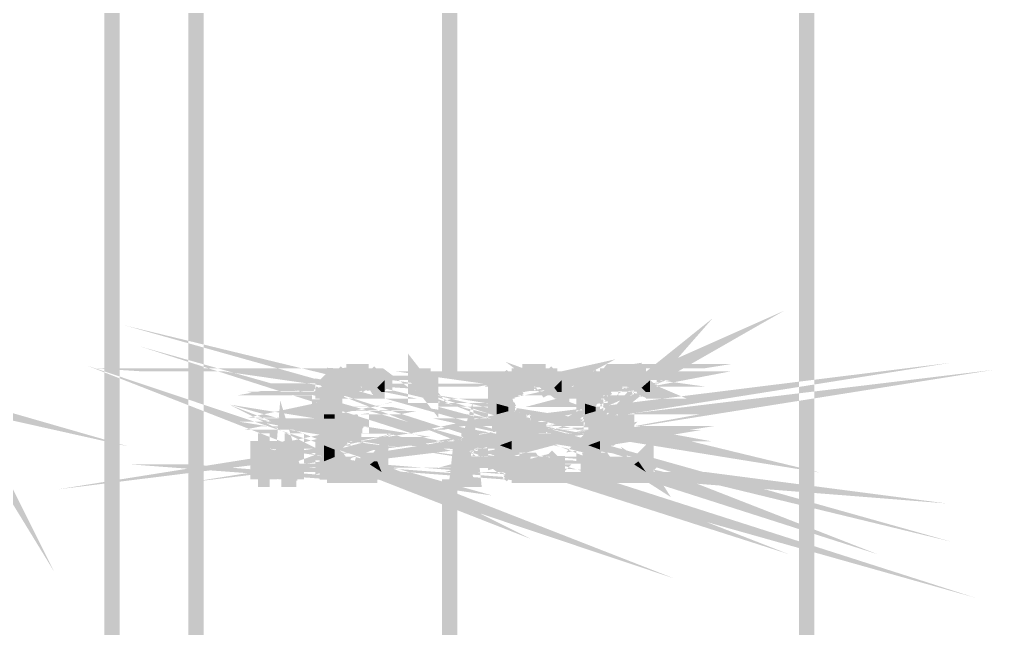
# Model space of a CAD drawing. Header units: inches. Extents: x -524 to 1067, y -71 to 1110.
# Drawn here: x 947.3 to 1006.2, y 226.1 to 262.9 of the extents above; entities that cross this region are included whole.
import ezdxf

# ---------------------------------------------------------------- set-up
doc = ezdxf.new("R2010")
doc.units = ezdxf.units.IN
doc.header["$MEASUREMENT"] = 0
doc.layers.add('H', color=7, linetype='Continuous')
doc.layers.add('P', color=7, linetype='Continuous')

msp = doc.modelspace()

# ---------------------------------------------------------------- hatches: boundary and pattern name
at = {"layer": 'H', "linetype": 'Continuous'}
for points in [[(966.849, 241.363), (968.458, 241.553), (968.714, 241.363), (966.849, 241.363)], [(966.849, 241.363), (967.039, 241.553), (968.458, 241.553), (966.849, 241.363)], [(977.47, 241.363), (977.729, 241.553), (979.079, 241.553), (979.335, 241.363), (977.47, 241.363)], [(982.813, 241.363), (983.072, 241.553), (984.423, 241.553), (984.423, 241.363), (982.813, 241.363)], [(965.882, 240.845), (966.141, 241.104), (968.006, 240.845), (965.882, 240.845)], [(968.006, 240.845), (966.141, 241.104), (969.356, 241.104), (968.006, 240.845)], [(966.33, 241.104), (966.33, 241.363), (969.166, 241.363), (969.356, 241.104), (966.33, 241.104)], [(968.006, 240.845), (969.356, 241.104), (968.458, 240.655), (968.199, 240.845), (968.006, 240.845)], [(968.458, 240.655), (969.356, 241.104), (968.907, 240.655), (968.458, 240.655)], [(969.356, 240.396), (968.907, 240.655), (969.356, 241.104), (969.356, 240.396)], [(971.225, 240.203), (971.225, 241.363), (972.126, 241.363), (972.126, 240.203), (971.225, 240.203)], [(976.568, 240.845), (976.827, 241.104), (978.437, 240.845), (976.568, 240.845)], [(976.827, 241.104), (977.017, 241.363), (979.787, 241.363), (979.787, 241.104), (976.827, 241.104)], [(978.437, 240.845), (976.827, 241.104), (980.047, 241.104), (978.627, 240.845), (978.437, 240.845)], [(978.627, 240.845), (980.047, 241.104), (979.079, 240.655), (978.886, 240.845), (978.627, 240.845)], [(979.079, 240.655), (980.047, 241.104), (979.594, 240.655), (979.079, 240.655)], [(980.047, 240.396), (979.594, 240.655), (980.047, 241.104), (980.047, 240.396)], [(981.912, 240.845), (982.105, 241.104), (983.715, 240.845), (981.912, 240.845)], [(982.105, 241.104), (982.364, 241.363), (985.131, 241.363), (985.131, 241.104), (982.105, 241.104)], [(983.715, 240.845), (982.105, 241.104), (985.39, 241.104), (983.97, 240.845), (983.715, 240.845)], [(983.97, 240.845), (985.39, 241.104), (984.423, 240.655), (984.229, 240.655), (984.229, 240.845), (983.97, 240.845)], [(984.423, 240.655), (985.39, 241.104), (984.872, 240.655), (984.423, 240.655)], [(985.39, 240.396), (984.872, 240.655), (985.39, 241.104), (985.39, 240.396)], [(965.429, 240.203), (965.688, 240.396), (966.59, 240.396), (966.33, 240.203), (965.429, 239.947), (965.429, 240.203)], [(965.688, 240.655), (965.882, 240.845), (967.039, 240.845), (967.039, 240.655), (965.688, 240.655)], [(965.688, 240.396), (965.688, 240.655), (966.849, 240.655), (966.59, 240.396), (965.688, 240.396)], [(969.166, 240.396), (968.907, 240.655), (969.356, 240.396), (969.166, 240.396)], [(976.119, 240.396), (976.309, 240.655), (977.47, 240.655), (977.276, 240.396), (976.119, 240.396)], [(976.119, 239.947), (976.119, 240.396), (977.017, 240.396), (977.017, 240.203), (976.119, 239.947)], [(976.309, 240.655), (976.568, 240.845), (977.729, 240.845), (977.729, 240.655), (976.309, 240.655)], [(979.787, 240.396), (979.594, 240.655), (980.047, 240.396), (979.787, 240.396)], [(981.463, 240.396), (981.652, 240.655), (982.813, 240.655), (982.62, 240.396), (981.463, 240.396)], [(981.463, 239.947), (981.463, 240.396), (982.364, 240.396), (982.364, 240.203), (981.463, 239.947)], [(981.652, 240.655), (981.652, 240.845), (983.072, 240.845), (983.072, 240.655), (981.652, 240.655)], [(985.131, 240.396), (984.872, 240.655), (985.39, 240.396), (985.131, 240.396)], [(966.33, 239.494), (965.429, 239.688), (965.429, 239.947), (966.33, 240.203), (966.33, 239.494)], [(976.827, 239.494), (976.119, 239.688), (976.119, 239.947), (977.017, 240.203), (977.017, 239.947), (976.827, 239.688), (976.827, 239.494)], [(982.105, 239.494), (981.463, 239.688), (981.463, 239.947), (982.364, 240.203), (982.105, 239.947), (982.105, 239.494)], [(965.429, 239.046), (965.429, 239.688), (966.33, 239.494), (966.33, 239.046), (965.429, 239.046)], [(976.119, 239.046), (976.119, 239.688), (976.827, 239.494), (976.827, 239.235), (976.119, 239.046)], [(976.119, 239.046), (976.827, 239.235), (977.017, 239.046), (976.119, 239.046)], [(981.463, 239.046), (981.463, 239.688), (982.105, 239.494), (982.105, 239.235), (981.463, 239.046)], [(981.463, 239.046), (982.105, 239.235), (982.364, 239.046), (981.463, 239.046)], [(965.688, 238.786), (965.688, 239.046), (966.33, 239.046), (966.33, 238.786), (965.688, 238.786)], [(965.688, 238.593), (965.688, 238.786), (966.59, 238.786), (966.849, 238.593), (965.688, 238.593)], [(968.006, 237.885), (966.141, 238.337), (965.882, 238.337), (968.006, 238.593), (968.006, 237.885)], [(965.882, 238.337), (967.747, 238.593), (968.006, 238.593), (965.882, 238.337)], [(965.882, 238.337), (967.557, 238.593), (967.747, 238.593), (965.882, 238.337)], [(965.882, 238.337), (965.882, 238.593), (967.557, 238.593), (965.882, 238.337)], [(976.119, 238.786), (976.119, 239.046), (977.017, 238.786), (976.119, 238.786)], [(977.017, 238.786), (976.119, 239.046), (977.017, 239.046), (977.017, 238.786)], [(976.309, 238.593), (976.309, 238.786), (977.276, 238.786), (977.47, 238.593), (976.309, 238.593)], [(978.627, 237.885), (976.827, 238.337), (976.568, 238.337), (978.627, 238.593), (978.627, 237.885)], [(976.568, 238.337), (978.178, 238.593), (978.627, 238.593), (976.568, 238.337)], [(976.568, 238.337), (977.919, 238.593), (978.178, 238.593), (976.568, 238.337)], [(976.568, 238.337), (976.568, 238.593), (977.919, 238.593), (976.568, 238.337)], [(981.463, 238.786), (981.463, 239.046), (982.364, 238.786), (981.463, 238.786)], [(982.364, 238.786), (981.463, 239.046), (982.364, 239.046), (982.364, 238.786)], [(981.652, 238.593), (981.652, 238.786), (982.62, 238.786), (982.813, 238.593), (981.652, 238.593)], [(983.97, 237.885), (982.105, 238.337), (981.912, 238.337), (983.97, 238.593), (983.97, 237.885)], [(981.912, 238.337), (983.521, 238.593), (983.97, 238.593), (981.912, 238.337)], [(981.912, 238.337), (983.262, 238.593), (983.521, 238.593), (981.912, 238.337)], [(981.912, 238.337), (981.912, 238.593), (983.262, 238.593), (981.912, 238.337)], [(968.006, 237.885), (966.849, 238.078), (966.33, 238.078), (966.33, 238.272), (966.141, 238.337), (966.33, 238.337), (966.33, 238.272), (968.006, 237.885)], [(966.33, 237.885), (966.59, 238.078), (966.849, 238.078), (968.006, 237.885), (966.33, 237.885)], [(978.627, 237.885), (977.276, 238.078), (977.017, 238.078), (977.017, 238.272), (976.827, 238.337), (977.017, 238.337), (977.017, 238.272), (978.627, 237.885)], [(977.017, 237.885), (977.276, 238.078), (978.627, 237.885), (977.017, 237.885)], [(983.97, 237.885), (982.62, 238.078), (982.364, 238.078), (982.105, 238.337), (983.97, 237.885)], [(982.364, 237.885), (982.62, 238.078), (983.97, 237.885), (982.364, 237.885)], [(961.761, 235.053), (961.761, 237.436), (962.403, 237.436), (962.403, 235.053), (961.761, 235.053)], [(963.111, 235.053), (963.37, 237.436), (964.078, 237.436), (964.078, 235.053), (963.111, 235.053)], [(965.688, 237.177), (965.688, 237.436), (965.882, 237.436), (966.849, 237.629), (966.59, 237.436), (965.688, 237.177)], [(966.33, 236.918), (965.688, 237.177), (966.59, 237.436), (966.33, 237.177), (966.33, 236.918)], [(965.882, 237.436), (965.882, 237.629), (966.849, 237.629), (965.882, 237.436)], [(966.141, 237.629), (967.298, 237.885), (967.298, 237.629), (966.141, 237.629)], [(966.141, 237.629), (967.298, 237.885), (967.557, 237.885), (966.141, 237.629)], [(966.141, 237.629), (966.141, 237.885), (967.557, 237.885), (966.141, 237.629)], [(973.802, 235.053), (973.991, 237.436), (974.51, 237.436), (974.7, 235.053), (973.802, 235.053)], [(976.309, 237.436), (977.276, 237.564), (977.47, 237.629), (977.276, 237.564), (977.276, 237.436), (977.017, 237.436), (976.309, 237.177), (976.309, 237.436)], [(976.309, 237.436), (976.568, 237.629), (977.47, 237.629), (976.309, 237.436)], [(977.017, 236.918), (976.309, 237.177), (977.017, 237.436), (977.017, 236.918)], [(976.568, 237.629), (977.919, 237.819), (978.178, 237.885), (977.919, 237.819), (977.729, 237.629), (976.568, 237.629)], [(976.568, 237.629), (976.827, 237.885), (978.178, 237.885), (976.568, 237.629)], [(981.652, 237.436), (982.62, 237.564), (982.813, 237.629), (982.62, 237.564), (982.62, 237.436), (982.364, 237.436), (981.652, 237.177), (981.652, 237.436)], [(981.652, 237.436), (981.912, 237.629), (982.813, 237.629), (981.652, 237.436)], [(982.364, 236.918), (981.652, 237.177), (982.364, 237.436), (982.364, 236.918)], [(981.912, 237.629), (983.262, 237.819), (983.521, 237.885), (983.262, 237.819), (983.072, 237.629), (981.912, 237.629)], [(981.912, 237.629), (982.105, 237.885), (983.521, 237.885), (981.912, 237.629)], [(965.688, 236.918), (965.688, 237.177), (966.33, 236.918), (965.688, 236.918)], [(966.33, 236.469), (965.688, 236.728), (966.33, 236.918), (966.33, 236.469)], [(965.688, 236.728), (965.688, 236.918), (966.33, 236.918), (965.688, 236.728)], [(976.119, 236.918), (976.309, 237.177), (977.017, 236.918), (976.119, 236.918)], [(977.017, 236.469), (976.119, 236.728), (977.017, 236.918), (977.017, 236.469)], [(976.119, 236.728), (976.119, 236.918), (977.017, 236.918), (976.119, 236.728)], [(981.463, 236.918), (981.652, 237.177), (982.364, 236.918), (981.463, 236.918)], [(982.364, 236.469), (981.463, 236.728), (982.364, 236.918), (982.364, 236.469)], [(981.463, 236.728), (981.463, 236.918), (982.364, 236.918), (981.463, 236.728)], [(965.688, 236.21), (965.688, 236.728), (966.33, 236.469), (965.688, 236.21)], [(965.688, 236.02), (965.688, 236.21), (966.33, 236.469), (966.849, 236.02), (965.688, 236.02)], [(969.166, 235.567), (968.458, 236.02), (968.714, 236.21), (969.166, 235.567)], [(969.166, 235.567), (968.714, 236.21), (968.907, 236.21), (969.166, 235.567)], [(969.166, 235.567), (968.907, 236.21), (969.166, 236.469), (969.166, 235.567)], [(976.119, 236.21), (976.119, 236.728), (977.017, 236.469), (976.119, 236.21)], [(976.309, 236.02), (976.309, 236.21), (976.119, 236.21), (977.017, 236.469), (977.276, 236.21), (976.309, 236.02)], [(976.309, 236.02), (977.276, 236.21), (977.276, 236.02), (976.309, 236.02)], [(979.787, 235.567), (978.886, 236.02), (979.079, 236.02), (979.335, 236.21), (979.594, 236.21), (979.787, 235.567)], [(979.787, 235.567), (979.594, 236.21), (979.787, 236.469), (979.787, 235.567)], [(981.463, 236.21), (981.463, 236.728), (982.364, 236.469), (981.463, 236.21)], [(981.652, 236.02), (981.652, 236.21), (981.463, 236.21), (982.364, 236.469), (982.62, 236.21), (981.652, 236.02)], [(981.652, 236.02), (982.62, 236.21), (982.62, 236.02), (981.652, 236.02)], [(985.131, 235.567), (984.423, 236.02), (984.682, 236.21), (985.131, 235.567)], [(985.131, 235.567), (984.682, 236.21), (984.872, 236.21), (985.131, 236.469), (985.131, 235.567)], [(965.882, 235.567), (965.882, 236.02), (969.166, 235.567), (965.882, 235.567)], [(969.166, 235.567), (965.882, 236.02), (967.747, 236.02), (969.166, 235.567)], [(969.166, 235.567), (967.747, 236.02), (968.006, 236.02), (969.166, 235.567)], [(969.166, 235.567), (968.006, 236.02), (968.458, 236.02), (969.166, 235.567)], [(979.787, 235.567), (976.568, 235.761), (976.309, 236.02), (978.178, 236.02), (979.787, 235.567)], [(976.568, 235.567), (976.568, 235.761), (979.787, 235.567), (976.568, 235.567)], [(979.787, 235.567), (978.178, 236.02), (978.437, 236.02), (979.787, 235.567)], [(979.787, 235.567), (978.437, 236.02), (978.886, 236.02), (979.787, 235.567)], [(985.131, 235.567), (981.912, 235.761), (981.652, 236.02), (983.521, 236.02), (985.131, 235.567)], [(981.912, 235.567), (981.912, 235.761), (985.131, 235.567), (981.912, 235.567)], [(985.131, 235.567), (983.521, 236.02), (983.715, 236.02), (985.131, 235.567)], [(985.131, 235.567), (983.715, 236.02), (984.229, 236.02), (985.131, 235.567)], [(985.131, 235.567), (984.229, 236.02), (984.423, 236.02), (985.131, 235.567)], [(966.33, 235.312), (966.33, 235.567), (968.907, 235.567), (968.907, 235.312), (966.33, 235.312)], [(977.017, 235.312), (976.827, 235.567), (979.594, 235.567), (979.335, 235.312), (977.017, 235.312)], [(982.364, 235.312), (982.105, 235.567), (984.872, 235.567), (984.682, 235.312), (982.364, 235.312)]]:
    msp.add_hatch(color=256, dxfattribs=at).paths.add_polyline_path(points)

# ---------------------------------------------------------------- linework, layer by layer
at = {"layer": 'P', "const_width": 0.927}
for points in [[(952.877, 604.073), (952.877, -14.739)], [(957.961, 604.073), (957.961, -19.823)], [(973.283, 434.436), (973.283, 241.619)], [(994.85, -14.739), (994.85, 288.873)], [(943.413, 240.203), (944.121, 239.046), (943.413, 240.462), (943.413, 240.203)], [(938.07, 241.17), (938.971, 240.911), (937.811, 241.17), (938.07, 241.17)], [(978.178, 236.02), (979.787, 235.567), (978.371, 236.02), (978.178, 236.02)], [(978.627, 238.593), (976.568, 238.337), (978.178, 238.593)], [(968.393, 241.619), (968.648, 241.363), (966.783, 241.363)], [(966.783, 241.363), (968.393, 241.619)], [(968.393, 241.619), (966.783, 241.363)], [(966.783, 241.363), (967.039, 241.619)], [(968.199, 241.619), (967.039, 241.619), (968.199, 241.619), (967.039, 241.619), (968.393, 241.619), (968.199, 241.619)], [(967.039, 241.619), (968.393, 241.619)], [(967.298, 241.619), (968.199, 241.619), (967.039, 241.619), (967.298, 241.619)], [(967.491, 241.619), (967.747, 241.619), (967.491, 241.619), (967.298, 241.619), (967.491, 241.619)], [(967.747, 241.619), (967.298, 241.619), (967.94, 241.619), (967.747, 241.619)], [(967.298, 241.619), (967.94, 241.619)], [(967.94, 241.619), (967.298, 241.619)], [(967.298, 241.619), (967.298, 241.619)], [(967.94, 241.619), (967.298, 241.619)], [(967.298, 241.619), (968.199, 241.619), (967.94, 241.619)], [(978.886, 240.911), (980.047, 241.17), (979.079, 240.655), (978.886, 240.911)], [(984.423, 241.619), (982.813, 241.363), (984.423, 241.363), (984.423, 241.619)], [(979.079, 241.619), (977.47, 241.363)], [(977.47, 241.363), (977.663, 241.619)], [(979.079, 241.619), (977.47, 241.363)], [(977.47, 241.363), (979.335, 241.363), (979.079, 241.619)], [(978.627, 241.619), (977.663, 241.619), (978.627, 241.619)], [(978.886, 241.619), (977.663, 241.619), (979.079, 241.619), (978.886, 241.619)], [(977.663, 241.619), (979.079, 241.619)], [(978.627, 241.619), (977.663, 241.619), (978.627, 241.619), (977.663, 241.619), (977.663, 241.619), (978.627, 241.619)], [(977.919, 241.619), (978.627, 241.619), (977.663, 241.619), (977.919, 241.619)], [(978.371, 241.619), (978.178, 241.619), (977.919, 241.619), (978.178, 241.619)], [(978.371, 241.619), (977.919, 241.619), (978.627, 241.619), (978.371, 241.619)], [(978.178, 241.619), (978.371, 241.619)], [(983.007, 241.619), (984.423, 241.619), (982.813, 241.363), (983.007, 241.619)], [(983.97, 241.619), (983.007, 241.619), (983.97, 241.619)], [(984.164, 241.619), (983.007, 241.619), (984.423, 241.619), (984.164, 241.619)], [(983.97, 241.619), (983.007, 241.619), (983.97, 241.619), (983.007, 241.619), (983.007, 241.619), (983.97, 241.619)], [(983.262, 241.619), (983.97, 241.619), (983.007, 241.619)], [(983.007, 241.619), (983.262, 241.619)], [(983.455, 241.619), (983.262, 241.619)], [(983.262, 241.619), (983.455, 241.619)], [(983.715, 241.619), (983.262, 241.619), (983.97, 241.619), (983.715, 241.619)], [(983.455, 241.619), (983.715, 241.619)], [(983.715, 241.619), (983.455, 241.619)], [(967.747, 236.02), (969.101, 235.567), (967.94, 236.02)], [(969.101, 241.363), (966.33, 241.363), (969.356, 241.17), (969.101, 241.363)], [(966.33, 241.363), (969.356, 241.17), (966.33, 241.17), (966.33, 241.363)], [(983.97, 238.593), (981.846, 238.337), (983.455, 238.593)], [(967.94, 240.911), (966.141, 241.17), (967.94, 240.911), (966.141, 241.17), (969.356, 241.17)], [(965.882, 240.911), (966.141, 241.17)], [(966.141, 241.17), (967.94, 240.911)], [(969.356, 241.17), (966.141, 241.17)], [(966.141, 241.17), (966.33, 241.17)], [(969.356, 241.17), (966.141, 241.17), (969.356, 241.17), (969.356, 241.17)], [(968.907, 241.363), (966.33, 241.363), (968.907, 241.363)], [(968.907, 241.363), (966.33, 241.363), (966.59, 241.363)], [(969.356, 241.17), (966.33, 241.17), (969.356, 241.17), (969.356, 241.17), (966.33, 241.17)], [(966.783, 241.363), (968.907, 241.363), (966.783, 241.363), (968.907, 241.363), (966.59, 241.363)], [(966.59, 241.363), (966.783, 241.363)], [(968.907, 241.363), (966.59, 241.363), (968.907, 241.363), (968.907, 241.363), (966.59, 241.363)], [(968.648, 241.363), (966.783, 241.363), (968.648, 241.363), (966.783, 241.363), (968.907, 241.363), (968.648, 241.363)], [(968.648, 241.363), (966.783, 241.363), (966.783, 241.363), (968.648, 241.363)], [(969.356, 241.17), (967.94, 240.911)], [(967.94, 240.911), (969.356, 241.17), (967.94, 240.911)], [(968.199, 240.911), (969.356, 241.17)], [(969.356, 241.17), (968.393, 240.655)], [(969.356, 241.17), (968.393, 240.655)], [(968.393, 240.655), (969.356, 241.17)], [(968.393, 240.655), (969.356, 241.17), (968.393, 240.655)], [(968.648, 240.655), (969.356, 241.17), (968.648, 240.655), (968.648, 240.655), (969.356, 241.17)], [(968.907, 240.655), (969.356, 241.17)], [(969.356, 241.17), (968.907, 240.655)], [(969.356, 240.462), (969.356, 241.17)], [(978.627, 240.911), (976.762, 241.17), (980.047, 241.17), (978.627, 240.911)], [(971.225, 241.363), (972.126, 241.363), (971.225, 241.363), (971.225, 241.363), (972.126, 241.363)], [(971.225, 241.363), (972.126, 240.203), (972.126, 241.363)], [(971.225, 241.363), (972.126, 240.203), (971.225, 240.203), (971.225, 241.363)], [(979.787, 241.17), (976.762, 241.17), (977.017, 241.363)], [(983.97, 240.911), (982.105, 241.17), (985.324, 241.17), (983.97, 240.911)], [(976.568, 240.911), (976.762, 241.17)], [(976.762, 241.17), (978.371, 240.911)], [(978.371, 240.911), (976.762, 241.17), (978.371, 240.911)], [(979.787, 241.17), (976.762, 241.17), (980.047, 241.17), (979.787, 241.17)], [(976.762, 241.17), (980.047, 241.17), (976.762, 241.17), (976.762, 241.17), (980.047, 241.17), (976.762, 241.17)], [(979.528, 241.363), (977.017, 241.363), (979.528, 241.363)], [(979.787, 241.363), (977.017, 241.363)], [(977.017, 241.363), (979.787, 241.17)], [(977.017, 241.363), (979.787, 241.17)], [(977.211, 241.363), (979.528, 241.363), (977.017, 241.363), (977.211, 241.363)], [(977.211, 241.363), (979.335, 241.363), (977.211, 241.363), (979.335, 241.363), (977.211, 241.363), (977.211, 241.363), (979.335, 241.363)], [(977.211, 241.363), (979.528, 241.363), (979.335, 241.363)], [(977.211, 241.363), (979.335, 241.363), (979.335, 241.363), (977.211, 241.363), (979.335, 241.363), (977.211, 241.363), (979.335, 241.363)], [(977.211, 241.363), (977.47, 241.363), (979.335, 241.363)], [(978.627, 240.911), (980.047, 241.17), (978.627, 240.911)], [(980.047, 241.17), (979.079, 240.655), (979.079, 240.655), (980.047, 241.17)], [(979.079, 240.655), (980.047, 241.17), (979.079, 240.655)], [(979.335, 240.655), (980.047, 241.17), (979.335, 240.655), (979.335, 240.655), (980.047, 241.17)], [(979.528, 240.655), (980.047, 241.17)], [(980.047, 241.17), (979.528, 240.655)], [(979.528, 240.655), (980.047, 240.462), (980.047, 241.17)], [(979.787, 241.17), (979.787, 241.363)], [(980.047, 241.17), (980.047, 241.17)], [(985.131, 241.17), (982.105, 241.17), (982.364, 241.363)], [(981.846, 240.911), (982.105, 241.17)], [(982.105, 241.17), (983.715, 240.911)], [(983.715, 240.911), (982.105, 241.17), (983.715, 240.911)], [(985.131, 241.17), (982.105, 241.17), (985.324, 241.17), (985.131, 241.17)], [(982.105, 241.17), (985.324, 241.17), (982.105, 241.17), (982.105, 241.17), (985.324, 241.17), (982.105, 241.17)], [(984.872, 241.363), (982.364, 241.363), (984.872, 241.363)], [(985.131, 241.363), (982.364, 241.363)], [(982.364, 241.363), (985.131, 241.17)], [(982.364, 241.363), (985.131, 241.17)], [(982.554, 241.363), (984.872, 241.363), (982.364, 241.363), (982.554, 241.363)], [(985.324, 241.17), (984.164, 240.655), (984.423, 240.655), (985.324, 241.17)], [(982.554, 241.363), (984.682, 241.363), (982.554, 241.363), (984.682, 241.363), (982.554, 241.363), (982.554, 241.363), (984.682, 241.363)], [(982.554, 241.363), (984.872, 241.363), (984.682, 241.363)], [(982.813, 241.363), (984.423, 241.363), (982.554, 241.363), (982.813, 241.363)], [(984.423, 241.363), (982.554, 241.363), (984.682, 241.363), (984.423, 241.363)], [(982.554, 241.363), (984.682, 241.363), (984.682, 241.363), (982.554, 241.363)], [(985.324, 241.17), (984.682, 240.655), (984.872, 240.655), (985.324, 241.17)], [(983.97, 240.911), (985.324, 241.17), (983.97, 240.911)], [(984.164, 240.911), (985.324, 241.17)], [(985.324, 241.17), (984.164, 240.655)], [(984.423, 240.655), (985.324, 241.17), (984.423, 240.655), (985.324, 241.17)], [(985.324, 241.17), (984.682, 240.655), (984.423, 240.655)], [(985.324, 241.17), (984.872, 240.655)], [(985.131, 241.17), (985.131, 241.363)], [(985.324, 240.462), (985.324, 241.17)], [(985.324, 241.17), (985.324, 241.17)], [(967.039, 240.655), (965.622, 240.655), (967.039, 240.911)], [(965.622, 240.655), (967.039, 240.911), (965.882, 240.911)], [(965.622, 240.655), (966.59, 240.462), (965.622, 240.462), (965.622, 240.655)], [(966.59, 240.462), (965.429, 240.203)], [(965.429, 240.203), (965.622, 240.462)], [(966.59, 240.462), (965.429, 240.203)], [(965.429, 240.203), (966.33, 240.203), (966.59, 240.462)], [(965.882, 240.911), (965.622, 240.655)], [(967.039, 240.655), (965.622, 240.655), (967.039, 240.655)], [(966.783, 240.655), (965.622, 240.655), (966.783, 240.655), (966.783, 240.655), (965.622, 240.655), (966.783, 240.655)], [(965.622, 240.655), (965.622, 240.655), (966.783, 240.655)], [(965.622, 240.655), (966.59, 240.462)], [(966.59, 240.462), (965.622, 240.462), (966.59, 240.462), (965.622, 240.462), (966.59, 240.462), (966.59, 240.462), (965.622, 240.462)], [(967.747, 240.911), (965.882, 240.911), (967.747, 240.911), (965.882, 240.911), (965.882, 240.911), (967.747, 240.911)], [(967.747, 240.911), (965.882, 240.911), (967.747, 240.911)], [(967.94, 240.911), (965.882, 240.911)], [(967.039, 240.911), (965.882, 240.911), (967.298, 240.911), (967.039, 240.911)], [(965.882, 240.911), (967.298, 240.911)], [(967.491, 240.911), (965.882, 240.911)], [(967.491, 240.911), (965.882, 240.911), (967.747, 240.911), (967.491, 240.911)], [(965.882, 240.911), (967.747, 240.911), (965.882, 240.911), (965.882, 240.911)], [(966.59, 240.462), (966.783, 240.655)], [(967.039, 240.911), (967.039, 240.655)], [(967.298, 240.911), (967.491, 240.911)], [(968.393, 240.655), (968.199, 240.911)], [(968.393, 240.655), (968.393, 240.655)], [(968.648, 240.655), (968.907, 240.655)], [(968.907, 240.655), (969.101, 240.462), (969.356, 240.462)], [(969.356, 240.462), (968.907, 240.655)], [(968.907, 240.655), (969.356, 240.462)], [(969.356, 240.462), (969.101, 240.462), (969.356, 240.462), (969.101, 240.462), (969.356, 240.462)], [(977.017, 240.462), (976.054, 240.203), (977.017, 240.203)], [(976.054, 240.462), (977.017, 240.462), (976.054, 240.203), (976.054, 240.462)], [(976.054, 240.462), (976.309, 240.655)], [(977.211, 240.462), (976.054, 240.462)], [(976.054, 240.462), (977.211, 240.462)], [(977.211, 240.462), (976.054, 240.462)], [(976.054, 240.462), (977.017, 240.462)], [(977.211, 240.462), (976.054, 240.462)], [(976.309, 240.655), (977.663, 240.911)], [(976.309, 240.655), (977.663, 240.911)], [(976.568, 240.911), (976.309, 240.655)], [(977.663, 240.655), (976.309, 240.655), (977.663, 240.655)], [(977.47, 240.655), (976.309, 240.655)], [(976.309, 240.655), (977.47, 240.655), (977.47, 240.655), (976.309, 240.655)], [(977.47, 240.655), (976.309, 240.655)], [(976.309, 240.655), (976.309, 240.655)], [(977.47, 240.655), (976.309, 240.655)], [(976.309, 240.655), (977.211, 240.462)], [(976.309, 240.655), (977.211, 240.462)], [(977.663, 240.655), (976.309, 240.655)], [(978.178, 240.911), (976.568, 240.911), (978.178, 240.911)], [(978.371, 240.911), (976.568, 240.911), (976.568, 240.911), (978.371, 240.911)], [(978.371, 240.911), (976.568, 240.911), (978.371, 240.911), (976.568, 240.911)], [(977.663, 240.911), (976.568, 240.911)], [(977.663, 240.911), (976.568, 240.911), (977.919, 240.911), (977.663, 240.911)], [(976.568, 240.911), (977.919, 240.911), (978.178, 240.911), (976.568, 240.911)], [(976.568, 240.911), (978.178, 240.911), (976.568, 240.911), (976.568, 240.911), (978.178, 240.911), (976.568, 240.911)], [(977.017, 240.462), (977.211, 240.462)], [(977.017, 240.203), (977.017, 240.462)], [(983.007, 240.655), (981.652, 240.655), (983.007, 240.911), (983.007, 240.655)], [(977.211, 240.462), (977.47, 240.655)], [(977.663, 240.911), (977.663, 240.655)], [(979.528, 240.655), (979.787, 240.462), (980.047, 240.462), (979.528, 240.655)], [(978.178, 240.911), (978.178, 240.911)], [(979.335, 240.655), (979.528, 240.655)], [(980.047, 240.462), (979.787, 240.462), (980.047, 240.462), (979.787, 240.462), (980.047, 240.462)], [(982.554, 240.462), (981.397, 240.462), (981.652, 240.655)], [(982.554, 240.462), (981.397, 240.462)], [(981.397, 240.462), (982.554, 240.462)], [(982.554, 240.462), (981.397, 240.462), (982.364, 240.462), (982.554, 240.462)], [(981.397, 240.462), (982.364, 240.462)], [(982.364, 240.462), (981.397, 240.203)], [(981.397, 240.203), (981.397, 240.462)], [(982.364, 240.462), (981.397, 240.203)], [(981.397, 240.203), (982.364, 240.203), (982.364, 240.462)], [(981.652, 240.655), (983.007, 240.911)], [(983.007, 240.911), (981.652, 240.911)], [(981.652, 240.911), (981.652, 240.655)], [(983.007, 240.911), (981.652, 240.911)], [(981.652, 240.911), (983.262, 240.911), (983.007, 240.911)], [(981.652, 240.911), (983.262, 240.911), (983.455, 240.911), (981.652, 240.911)], [(983.455, 240.911), (981.652, 240.911), (981.846, 240.911)], [(983.455, 240.911), (981.652, 240.911), (983.455, 240.911), (983.455, 240.911)], [(983.007, 240.655), (981.652, 240.655), (983.007, 240.655)], [(982.813, 240.655), (981.652, 240.655), (982.813, 240.655), (982.813, 240.655), (981.652, 240.655), (982.813, 240.655)], [(981.652, 240.655), (981.652, 240.655), (982.813, 240.655)], [(981.652, 240.655), (982.554, 240.462)], [(981.652, 240.655), (982.554, 240.462)], [(983.455, 240.911), (981.846, 240.911)], [(981.846, 240.911), (983.455, 240.911)], [(983.715, 240.911), (981.846, 240.911), (981.846, 240.911), (983.715, 240.911)], [(983.715, 240.911), (981.846, 240.911), (983.715, 240.911), (981.846, 240.911)], [(981.846, 240.911), (983.455, 240.911)], [(982.554, 240.462), (982.813, 240.655)], [(985.131, 240.462), (985.324, 240.462), (984.872, 240.655)], [(984.164, 240.655), (984.164, 240.911)], [(984.872, 240.655), (985.131, 240.462)], [(984.872, 240.655), (985.324, 240.462)], [(985.324, 240.462), (985.131, 240.462)], [(985.131, 240.462), (985.324, 240.462)], [(985.324, 240.462), (985.131, 240.462)], [(985.131, 240.462), (985.324, 240.462)], [(966.33, 239.947), (965.429, 239.947), (966.33, 239.754), (966.33, 239.947)], [(965.429, 239.947), (966.33, 239.754), (965.429, 239.754)], [(966.33, 240.203), (965.429, 239.947), (966.33, 240.203)], [(965.429, 240.203), (966.33, 240.203), (965.429, 240.203), (965.429, 240.203), (966.33, 240.203), (965.429, 240.203)], [(966.33, 240.203), (966.33, 240.203), (965.429, 240.203)], [(966.33, 240.203), (965.429, 239.947), (965.429, 240.203)], [(965.429, 239.754), (965.429, 239.947)], [(978.371, 236.02), (979.787, 235.567), (978.627, 236.02), (978.371, 236.02)], [(983.715, 236.02), (985.131, 235.567), (983.97, 236.02), (983.715, 236.02)], [(977.017, 240.203), (976.054, 239.947), (977.017, 240.203)], [(976.054, 240.203), (977.017, 240.203), (976.054, 240.203), (976.054, 240.203), (977.017, 240.203), (976.054, 240.203)], [(977.017, 240.203), (977.017, 240.203), (976.054, 240.203)], [(977.017, 240.203), (976.054, 239.947), (976.054, 240.203)], [(977.017, 239.947), (976.054, 239.947)], [(976.054, 239.947), (976.762, 239.754)], [(976.054, 239.947), (976.762, 239.754)], [(976.762, 239.754), (976.054, 239.754), (976.054, 239.947)], [(976.762, 239.754), (977.017, 239.947)], [(982.105, 239.947), (981.397, 239.947), (982.364, 240.203)], [(981.397, 240.203), (982.364, 240.203), (981.397, 240.203), (981.397, 240.203), (982.364, 240.203), (981.397, 240.203)], [(982.364, 240.203), (982.364, 240.203), (981.397, 240.203)], [(982.364, 240.203), (981.397, 239.947)], [(981.397, 239.947), (981.397, 240.203)], [(982.105, 239.947), (981.397, 239.947)], [(981.397, 239.947), (982.105, 239.754)], [(981.397, 239.947), (982.105, 239.754)], [(982.105, 239.754), (981.397, 239.754), (981.397, 239.947)], [(982.364, 240.203), (982.105, 239.947)], [(982.105, 239.754), (982.105, 239.947)], [(966.33, 239.494), (965.429, 239.301), (966.33, 239.301), (966.33, 239.494)], [(966.33, 239.301), (965.429, 239.046), (966.33, 239.046)], [(964.013, 235.118), (963.305, 237.436), (963.111, 235.118)], [(965.429, 239.301), (966.33, 239.301), (965.429, 239.046)], [(965.429, 239.754), (966.33, 239.494), (965.429, 239.754)], [(966.33, 239.754), (965.429, 239.754), (966.33, 239.754), (966.33, 239.754), (965.429, 239.754), (966.33, 239.754)], [(965.429, 239.754), (965.429, 239.754), (966.33, 239.754)], [(965.429, 239.754), (966.33, 239.494), (966.33, 239.754)], [(965.429, 239.494), (966.33, 239.494)], [(966.33, 239.494), (965.429, 239.494)], [(965.429, 239.494), (965.429, 239.494)], [(966.33, 239.494), (965.429, 239.494)], [(965.429, 239.494), (966.33, 239.494), (966.33, 239.494), (965.429, 239.494)], [(966.33, 239.494), (965.429, 239.301)], [(965.429, 239.301), (965.429, 239.494)], [(965.429, 239.046), (965.429, 239.301)], [(966.33, 239.046), (966.33, 239.301)], [(982.364, 238.144), (983.97, 237.885), (982.105, 238.337)], [(973.736, 235.118), (974.444, 237.436), (974.7, 235.118), (973.736, 235.118)], [(976.054, 239.754), (976.762, 239.494), (976.054, 239.754)], [(976.762, 239.754), (976.054, 239.754), (976.762, 239.754), (976.762, 239.754), (976.054, 239.754), (976.762, 239.754)], [(976.054, 239.754), (976.054, 239.754), (976.762, 239.754)], [(976.054, 239.754), (976.762, 239.494)], [(976.054, 239.494), (976.762, 239.494), (976.054, 239.494), (976.054, 239.494), (976.762, 239.494), (976.054, 239.494)], [(976.762, 239.494), (976.762, 239.494), (976.054, 239.494)], [(976.762, 239.494), (976.054, 239.301)], [(976.054, 239.301), (976.054, 239.494)], [(976.762, 239.494), (976.054, 239.301)], [(976.054, 239.301), (976.762, 239.301), (976.762, 239.494)], [(976.054, 239.046), (976.762, 239.301)], [(976.054, 239.301), (976.762, 239.301)], [(976.762, 239.301), (976.054, 239.046), (976.054, 239.301)], [(976.762, 239.494), (976.762, 239.754)], [(976.762, 239.301), (977.017, 239.046)], [(981.397, 239.754), (982.105, 239.494), (981.397, 239.754)], [(982.105, 239.754), (981.397, 239.754), (982.105, 239.754), (982.105, 239.754), (981.397, 239.754), (982.105, 239.754)], [(981.397, 239.754), (981.397, 239.754), (982.105, 239.754)], [(981.397, 239.754), (982.105, 239.494)], [(981.397, 239.494), (982.105, 239.494)], [(982.105, 239.494), (981.397, 239.494)], [(981.397, 239.494), (981.397, 239.494)], [(982.105, 239.494), (981.397, 239.494)], [(981.397, 239.494), (982.105, 239.494), (982.105, 239.494), (981.397, 239.494)], [(982.105, 239.494), (981.397, 239.301)], [(981.397, 239.301), (981.397, 239.494)], [(982.105, 239.494), (981.397, 239.301)], [(981.397, 239.301), (982.105, 239.301), (982.105, 239.494)], [(981.397, 239.046), (982.105, 239.301)], [(981.397, 239.301), (982.105, 239.301)], [(982.105, 239.301), (981.397, 239.046)], [(981.397, 239.046), (981.397, 239.301)], [(982.105, 239.494), (982.105, 239.754)], [(982.105, 239.301), (982.364, 239.046)], [(966.33, 238.144), (967.94, 237.885), (966.33, 238.337), (966.33, 238.144)], [(967.94, 236.02), (969.101, 235.567), (968.199, 236.02)], [(966.783, 238.593), (965.622, 238.593), (966.59, 238.786)], [(965.622, 238.593), (966.59, 238.786), (965.622, 238.786), (965.622, 238.593)], [(965.429, 239.046), (966.33, 239.046), (965.622, 239.046), (965.429, 239.046)], [(966.33, 239.046), (965.622, 239.046), (966.33, 239.046), (965.622, 239.046)], [(965.622, 239.046), (966.33, 238.786)], [(965.622, 239.046), (966.33, 238.786)], [(966.33, 238.786), (965.622, 238.786), (965.622, 239.046)], [(966.59, 238.786), (965.622, 238.786), (966.59, 238.786), (966.59, 238.786), (965.622, 238.786)], [(966.59, 238.786), (966.33, 238.786), (965.622, 238.786)], [(966.33, 238.786), (965.622, 238.786), (965.622, 238.786), (966.33, 238.786)], [(966.33, 238.786), (966.33, 239.046)], [(966.59, 238.786), (966.783, 238.593)], [(977.017, 238.144), (978.627, 237.885), (977.017, 238.337)], [(977.211, 238.786), (976.309, 238.593), (977.47, 238.593)], [(977.017, 239.046), (976.054, 239.046), (977.017, 239.046), (976.054, 239.046), (977.017, 238.786)], [(976.054, 239.046), (977.017, 238.786), (976.054, 239.046)], [(977.017, 239.046), (976.054, 239.046)], [(977.017, 239.046), (976.054, 239.046), (976.054, 239.046), (977.017, 239.046)], [(976.054, 238.786), (977.017, 238.786), (976.309, 238.786), (976.054, 238.786)], [(977.017, 238.786), (976.309, 238.786), (977.017, 238.786)], [(977.211, 238.786), (976.309, 238.786), (977.211, 238.786), (977.211, 238.786), (976.309, 238.786)], [(977.211, 238.786), (976.309, 238.593), (976.309, 238.786)], [(977.017, 238.786), (977.017, 239.046)], [(977.47, 238.593), (977.211, 238.786)], [(981.397, 239.046), (982.364, 238.786), (981.397, 239.046)], [(982.364, 239.046), (981.397, 239.046)], [(981.397, 239.046), (982.364, 239.046)], [(982.364, 239.046), (981.397, 239.046)], [(981.397, 239.046), (982.364, 238.786)], [(982.364, 239.046), (981.397, 239.046)], [(982.364, 239.046), (981.397, 239.046), (981.397, 239.046)], [(981.397, 239.046), (982.364, 239.046)], [(981.397, 238.786), (982.364, 238.786), (981.652, 238.786), (981.397, 238.786)], [(982.364, 238.786), (981.652, 238.786)], [(981.652, 238.786), (982.364, 238.786)], [(982.554, 238.786), (981.652, 238.786), (982.554, 238.786), (982.554, 238.786), (981.652, 238.786)], [(982.554, 238.786), (981.652, 238.593)], [(981.652, 238.593), (981.652, 238.786)], [(982.554, 238.786), (981.652, 238.593)], [(981.652, 238.593), (982.813, 238.593), (982.554, 238.786)], [(982.364, 238.786), (982.364, 239.046)], [(966.783, 238.144), (966.33, 238.144), (967.94, 237.885)], [(967.94, 237.885), (965.882, 238.337), (966.141, 238.337)], [(967.94, 237.885), (966.59, 238.144), (966.783, 238.144)], [(967.94, 237.885), (966.33, 238.337), (966.141, 238.337), (967.94, 237.885)], [(966.33, 237.885), (967.94, 237.885), (966.59, 238.144), (966.33, 237.885)], [(965.882, 238.593), (966.783, 238.593), (965.622, 238.593), (965.882, 238.593)], [(965.882, 238.337), (967.94, 238.593), (967.94, 237.885)], [(967.747, 238.593), (965.882, 238.337), (967.747, 238.593)], [(967.747, 238.593), (965.882, 238.337)], [(965.882, 238.337), (967.491, 238.593)], [(965.882, 238.337), (967.491, 238.593)], [(967.491, 238.593), (965.882, 238.337)], [(967.491, 238.593), (965.882, 238.337), (967.298, 238.593)], [(965.882, 238.337), (967.298, 238.593)], [(967.298, 238.593), (965.882, 238.593), (965.882, 238.337)], [(967.298, 238.593), (965.882, 238.593), (965.882, 238.593), (967.298, 238.593)], [(967.039, 238.593), (965.882, 238.593), (967.039, 238.593), (965.882, 238.593), (967.298, 238.593), (967.039, 238.593)], [(967.039, 238.593), (965.882, 238.593), (966.783, 238.593), (967.039, 238.593)], [(967.94, 237.885), (965.882, 238.337)], [(966.141, 238.337), (967.94, 237.885)], [(966.59, 238.144), (966.33, 238.144)], [(966.33, 238.144), (966.59, 238.144)], [(966.783, 238.144), (967.94, 237.885)], [(966.783, 238.144), (967.94, 237.885), (966.783, 238.144)], [(967.94, 237.885), (966.783, 238.144)], [(967.298, 238.593), (967.491, 238.593)], [(967.491, 238.593), (967.747, 238.593)], [(967.491, 238.593), (967.491, 238.593)], [(967.94, 238.593), (967.94, 238.593), (967.94, 238.593)], [(977.663, 237.629), (976.568, 237.629), (977.919, 237.885), (977.663, 237.629)], [(978.627, 237.885), (976.568, 238.337), (976.762, 238.337)], [(978.627, 237.885), (977.017, 238.337), (976.762, 238.337), (978.627, 237.885)], [(976.568, 238.593), (977.919, 238.593), (976.568, 238.337), (976.568, 238.593)], [(977.017, 237.885), (978.627, 237.885), (977.211, 238.144), (977.017, 237.885)], [(976.309, 238.593), (977.47, 238.593), (976.568, 238.593), (976.309, 238.593)], [(976.568, 238.337), (978.627, 238.593), (978.627, 237.885)], [(977.919, 238.593), (976.568, 238.337), (977.919, 238.593)], [(978.178, 238.593), (976.568, 238.337), (978.178, 238.593), (978.178, 238.593)], [(976.568, 238.593), (977.919, 238.593)], [(977.919, 238.593), (976.568, 238.593)], [(977.919, 238.593), (976.568, 238.337), (977.919, 238.593), (977.919, 238.593)], [(977.47, 238.593), (976.568, 238.593), (977.47, 238.593)], [(977.663, 238.593), (976.568, 238.593), (977.919, 238.593), (977.663, 238.593)], [(977.47, 238.593), (976.568, 238.593), (977.47, 238.593), (977.47, 238.593)], [(978.627, 237.885), (976.568, 238.337)], [(976.762, 238.337), (978.627, 237.885)], [(977.017, 238.337), (977.017, 238.144)], [(977.211, 238.144), (977.017, 238.144), (977.211, 238.144), (978.627, 237.885), (977.211, 238.144)], [(983.007, 237.629), (981.846, 237.629), (983.262, 237.885), (983.007, 237.629)], [(978.627, 237.885), (977.211, 238.144), (977.211, 238.144), (978.627, 237.885), (977.211, 238.144), (978.627, 237.885)], [(978.627, 238.593), (978.178, 238.593), (978.627, 238.593), (978.627, 238.593), (978.178, 238.593)], [(981.846, 238.593), (983.262, 238.593), (981.846, 238.593), (983.262, 238.593), (981.846, 238.337), (981.846, 238.593)], [(982.364, 237.885), (983.97, 237.885), (982.554, 238.144), (982.364, 237.885)], [(981.652, 238.593), (982.813, 238.593), (981.846, 238.593), (981.652, 238.593)], [(981.846, 238.337), (983.97, 238.593), (983.97, 237.885)], [(983.262, 238.593), (981.846, 238.337), (983.262, 238.593)], [(983.455, 238.593), (981.846, 238.337), (983.455, 238.593), (983.455, 238.593)], [(983.262, 238.593), (981.846, 238.337), (983.262, 238.593), (983.262, 238.593)], [(982.813, 238.593), (981.846, 238.593)], [(981.846, 238.593), (982.813, 238.593)], [(983.007, 238.593), (981.846, 238.593), (983.262, 238.593), (983.007, 238.593)], [(982.813, 238.593), (981.846, 238.593)], [(981.846, 238.593), (982.813, 238.593)], [(983.97, 237.885), (981.846, 238.337)], [(981.846, 238.337), (982.105, 238.337)], [(983.97, 237.885), (981.846, 238.337)], [(982.105, 238.337), (982.364, 238.144)], [(983.97, 237.885), (982.105, 238.337), (982.105, 238.337), (983.97, 237.885)], [(982.105, 238.337), (983.97, 237.885)], [(982.554, 238.144), (982.364, 238.144)], [(982.364, 238.144), (982.554, 238.144)], [(983.97, 237.885), (982.554, 238.144), (982.554, 238.144), (983.97, 237.885), (982.554, 238.144), (983.97, 237.885)], [(982.554, 238.144), (983.97, 237.885), (982.554, 238.144)], [(982.813, 238.593), (982.813, 238.593)], [(983.97, 238.593), (983.455, 238.593), (983.97, 238.593), (983.97, 238.593), (983.455, 238.593)], [(966.783, 237.629), (965.882, 237.436), (966.783, 237.629), (965.882, 237.436), (966.59, 237.436)], [(967.039, 237.629), (965.882, 237.629), (967.039, 237.629)], [(966.783, 237.629), (965.882, 237.629)], [(965.882, 237.629), (966.783, 237.629), (966.783, 237.629), (965.882, 237.629)], [(966.783, 237.629), (965.882, 237.436), (965.882, 237.629)], [(966.141, 237.629), (967.039, 237.629), (965.882, 237.629), (966.141, 237.629)], [(967.298, 237.885), (966.141, 237.629), (967.298, 237.885)], [(967.491, 237.885), (966.141, 237.629), (967.491, 237.885)], [(967.94, 237.885), (966.141, 237.885), (967.94, 237.885)], [(967.747, 237.885), (966.141, 237.885), (967.491, 237.885)], [(966.141, 237.885), (967.491, 237.885)], [(967.491, 237.885), (966.141, 237.629)], [(966.141, 237.629), (966.141, 237.885)], [(966.141, 237.885), (967.94, 237.885), (966.33, 237.885), (966.141, 237.885)], [(967.298, 237.629), (966.141, 237.629), (967.039, 237.629), (967.298, 237.629)], [(967.94, 237.885), (966.33, 237.885), (966.33, 237.885), (967.94, 237.885)], [(966.59, 237.436), (966.783, 237.629)], [(967.491, 237.885), (967.747, 237.885)], [(977.211, 237.629), (976.309, 237.436), (977.211, 237.436), (977.211, 237.629)], [(976.568, 237.629), (977.919, 237.885), (978.178, 237.885), (976.568, 237.629)], [(976.762, 237.885), (978.178, 237.885), (976.568, 237.629), (976.762, 237.885)], [(977.47, 237.629), (976.309, 237.436), (976.568, 237.629)], [(977.47, 237.629), (976.309, 237.436), (977.47, 237.629)], [(977.663, 237.629), (976.568, 237.629), (977.663, 237.629)], [(977.47, 237.629), (976.568, 237.629), (977.47, 237.629), (977.47, 237.629), (976.568, 237.629)], [(977.663, 237.629), (976.568, 237.629), (977.663, 237.629), (976.568, 237.629), (976.568, 237.629), (977.663, 237.629)], [(978.627, 237.885), (976.762, 237.885), (978.627, 237.885)], [(978.371, 237.885), (976.762, 237.885), (978.178, 237.885), (978.371, 237.885)], [(976.762, 237.885), (978.627, 237.885), (977.017, 237.885), (976.762, 237.885)], [(978.627, 237.885), (977.017, 237.885), (977.017, 237.885), (978.627, 237.885)], [(981.846, 237.629), (982.813, 237.629), (981.652, 237.436), (981.846, 237.629)], [(982.105, 237.885), (983.455, 237.885), (981.846, 237.629), (982.105, 237.885)], [(982.813, 237.629), (981.652, 237.436), (982.813, 237.629)], [(982.554, 237.629), (981.652, 237.436)], [(981.652, 237.436), (982.554, 237.436), (982.554, 237.629)], [(981.846, 237.629), (983.262, 237.885)], [(983.455, 237.885), (981.846, 237.629)], [(983.007, 237.629), (981.846, 237.629), (983.007, 237.629)], [(982.813, 237.629), (981.846, 237.629)], [(981.846, 237.629), (982.813, 237.629)], [(983.007, 237.629), (981.846, 237.629), (983.007, 237.629), (981.846, 237.629), (981.846, 237.629), (983.007, 237.629)], [(983.97, 237.885), (982.105, 237.885), (983.97, 237.885)], [(983.715, 237.885), (982.105, 237.885), (983.455, 237.885), (983.715, 237.885)], [(982.105, 237.885), (983.97, 237.885), (982.105, 237.885), (982.105, 237.885)], [(982.364, 237.885), (983.97, 237.885), (982.364, 237.885)], [(982.813, 237.629), (982.813, 237.629)], [(983.262, 237.885), (983.455, 237.885)], [(962.403, 235.118), (961.695, 237.436)], [(961.695, 237.436), (961.695, 235.118)], [(962.403, 235.118), (961.695, 237.436)], [(961.695, 237.436), (962.403, 237.436)], [(962.403, 237.436), (962.403, 235.118)], [(966.59, 237.436), (966.33, 237.177), (965.622, 237.177), (966.59, 237.436)], [(964.013, 235.118), (963.305, 237.436)], [(963.305, 237.436), (964.013, 237.436), (964.013, 235.118)], [(965.882, 237.436), (966.59, 237.436), (965.622, 237.436), (965.882, 237.436)], [(966.59, 237.436), (965.622, 237.436)], [(965.622, 237.436), (966.59, 237.436)], [(965.622, 237.436), (966.59, 237.436)], [(966.59, 237.436), (965.622, 237.177), (965.622, 237.436)], [(965.622, 237.177), (966.33, 236.983), (965.622, 237.177)], [(966.33, 237.177), (965.622, 237.177)], [(965.622, 237.177), (966.33, 236.983)], [(966.33, 236.983), (965.622, 236.728), (966.33, 236.983)], [(965.622, 236.983), (966.33, 236.983), (965.622, 236.983), (966.33, 236.983)], [(966.33, 236.983), (965.622, 236.728)], [(965.622, 236.728), (965.622, 236.983)], [(965.622, 236.983), (966.33, 236.983), (966.33, 236.983), (965.622, 236.983)], [(966.33, 236.983), (966.33, 237.177)], [(966.59, 237.436), (966.59, 237.436)], [(981.846, 235.826), (985.131, 235.567), (981.652, 236.02)], [(969.101, 235.567), (969.101, 236.534), (968.907, 236.275)], [(973.736, 235.118), (973.991, 237.436), (973.736, 235.118)], [(973.991, 237.436), (973.736, 235.118)], [(973.736, 235.118), (974.444, 237.436), (973.991, 237.436)], [(976.054, 236.983), (977.017, 236.983), (976.054, 236.728), (976.054, 236.983)], [(976.309, 237.177), (976.054, 236.983)], [(977.017, 236.983), (976.054, 236.728), (977.017, 236.983)], [(976.054, 236.983), (977.017, 236.983)], [(977.017, 236.983), (976.054, 236.983)], [(976.054, 236.983), (977.017, 236.983)], [(976.054, 236.983), (977.017, 236.983), (977.017, 236.983)], [(977.017, 236.983), (976.054, 236.983)], [(977.017, 237.436), (976.309, 237.177), (977.017, 237.436)], [(976.309, 237.436), (977.211, 237.436), (976.309, 237.436), (976.309, 237.436), (977.211, 237.436)], [(976.309, 237.436), (977.017, 237.436), (977.211, 237.436)], [(976.309, 237.436), (977.017, 237.436)], [(977.017, 237.436), (976.309, 237.177)], [(976.309, 237.177), (976.309, 237.436)], [(977.017, 236.983), (976.309, 237.177)], [(977.017, 237.177), (976.309, 237.177)], [(976.309, 237.177), (977.017, 236.983), (977.017, 237.177)], [(981.652, 237.177), (981.397, 236.983)], [(982.364, 236.983), (981.397, 236.728), (982.364, 236.983)], [(981.397, 236.983), (982.364, 236.983), (981.397, 236.983), (982.364, 236.983)], [(982.364, 236.983), (981.397, 236.728)], [(981.397, 236.728), (981.397, 236.983)], [(981.397, 236.983), (982.364, 236.983)], [(981.397, 236.983), (982.364, 236.983), (982.364, 236.983), (981.397, 236.983)], [(982.364, 237.436), (981.652, 237.177), (982.364, 237.436)], [(981.652, 237.436), (982.554, 237.436), (981.652, 237.436), (981.652, 237.436), (982.554, 237.436)], [(981.652, 237.436), (982.364, 237.436), (982.554, 237.436)], [(981.652, 237.436), (982.364, 237.436)], [(982.364, 237.436), (981.652, 237.177)], [(981.652, 237.177), (981.652, 237.436)], [(982.364, 236.983), (981.652, 237.177)], [(982.364, 237.177), (981.652, 237.177)], [(981.652, 237.177), (982.364, 236.983)], [(982.364, 236.983), (982.364, 237.177)], [(984.872, 236.275), (985.131, 236.534), (985.131, 235.567)], [(966.783, 236.02), (965.622, 236.02), (966.59, 236.275), (966.783, 236.02)], [(965.882, 236.02), (969.101, 235.567), (967.491, 236.02)], [(965.622, 236.534), (966.33, 236.534), (965.622, 236.275)], [(965.622, 236.728), (966.33, 236.534), (965.622, 236.728), (966.33, 236.534)], [(966.33, 236.534), (965.622, 236.534), (965.622, 236.728)], [(966.33, 236.728), (965.622, 236.728)], [(965.622, 236.728), (966.33, 236.534)], [(965.622, 236.275), (966.33, 236.534)], [(965.622, 236.275), (966.33, 236.534)], [(966.33, 236.534), (965.622, 236.275)], [(966.33, 236.534), (965.622, 236.534)], [(965.622, 236.534), (966.33, 236.534)], [(965.622, 236.275), (965.622, 236.534)], [(966.33, 236.534), (966.33, 236.728)], [(966.33, 236.534), (966.59, 236.275)], [(966.33, 236.534), (966.33, 236.534)], [(966.33, 236.534), (966.33, 236.534)], [(969.101, 235.567), (969.101, 236.534), (969.101, 236.534), (969.101, 235.567), (969.101, 236.534), (969.101, 235.567)], [(977.017, 236.728), (976.054, 236.728), (977.017, 236.534)], [(976.054, 236.728), (977.017, 236.534), (976.054, 236.728), (977.017, 236.534), (976.054, 236.534), (976.054, 236.728)], [(977.017, 236.534), (976.054, 236.275), (977.017, 236.534), (976.054, 236.275), (977.211, 236.275), (977.017, 236.534)], [(977.017, 236.534), (976.054, 236.534), (977.017, 236.534), (977.017, 236.534), (976.054, 236.534)], [(977.017, 236.534), (976.054, 236.275), (976.054, 236.534)], [(976.309, 236.02), (977.211, 236.02), (977.211, 236.275), (976.309, 236.02)], [(977.017, 236.534), (977.017, 236.728)], [(979.787, 236.534), (979.528, 236.275)], [(979.787, 235.567), (979.787, 236.534)], [(979.787, 236.534), (979.787, 235.567), (979.787, 236.534), (979.787, 236.534), (979.787, 235.567)], [(979.787, 236.534), (979.787, 236.534), (979.787, 235.567)], [(981.397, 236.728), (982.364, 236.534), (981.397, 236.728), (982.364, 236.534)], [(982.364, 236.534), (981.397, 236.534), (981.397, 236.728)], [(982.364, 236.728), (981.397, 236.728)], [(981.397, 236.728), (982.364, 236.534)], [(982.364, 236.534), (981.397, 236.275), (982.364, 236.534), (981.397, 236.275)], [(981.397, 236.275), (982.554, 236.275), (982.364, 236.534)], [(982.364, 236.534), (981.397, 236.534), (982.364, 236.534), (982.364, 236.534), (981.397, 236.534)], [(982.364, 236.534), (981.397, 236.275)], [(981.397, 236.275), (981.397, 236.534)], [(982.364, 236.534), (982.364, 236.728)], [(984.423, 236.02), (985.131, 235.567), (984.682, 236.275)], [(985.131, 236.534), (985.131, 235.567), (985.131, 236.534), (985.131, 236.534), (985.131, 235.567)], [(985.131, 236.534), (985.131, 236.534), (985.131, 235.567)], [(965.882, 235.567), (969.101, 235.567), (965.882, 235.826), (965.882, 235.567)], [(965.622, 236.02), (966.59, 236.275), (965.622, 236.275), (965.622, 236.02)], [(966.59, 236.275), (965.622, 236.275), (966.59, 236.275), (966.59, 236.275), (965.622, 236.275), (966.59, 236.275)], [(965.622, 236.275), (965.622, 236.275), (966.59, 236.275)], [(966.783, 236.02), (965.622, 236.02), (966.783, 236.02), (965.622, 236.02), (967.039, 236.02), (966.783, 236.02)], [(965.622, 236.02), (967.039, 236.02), (965.882, 236.02), (965.622, 236.02)], [(967.298, 236.02), (965.882, 236.02)], [(965.882, 236.02), (967.298, 236.02)], [(967.491, 236.02), (965.882, 236.02), (967.491, 236.02), (967.491, 236.02)], [(967.298, 236.02), (965.882, 236.02)], [(965.882, 236.02), (967.039, 236.02)], [(965.882, 236.02), (967.039, 236.02), (967.039, 236.02), (965.882, 236.02)], [(969.101, 235.567), (965.882, 235.826), (965.882, 236.02)], [(965.882, 236.02), (969.101, 235.567)], [(967.491, 236.02), (965.882, 236.02)], [(967.039, 236.02), (967.298, 236.02)], [(969.101, 235.567), (967.491, 236.02)], [(967.491, 236.02), (967.747, 236.02)], [(967.747, 236.02), (969.101, 235.567)], [(967.94, 236.02), (967.747, 236.02)], [(969.101, 235.567), (967.94, 236.02)], [(967.94, 236.02), (967.94, 236.02)], [(967.94, 236.02), (969.101, 235.567)], [(968.199, 236.02), (967.94, 236.02)], [(969.101, 235.567), (968.199, 236.02)], [(968.199, 236.02), (968.393, 236.02), (969.101, 235.567)], [(968.393, 236.02), (968.648, 236.275)], [(968.393, 236.02), (969.101, 235.567), (968.393, 236.02), (969.101, 235.567), (968.393, 236.02), (968.393, 236.02), (969.101, 235.567)], [(968.648, 236.275), (969.101, 235.567)], [(968.648, 236.275), (969.101, 235.567)], [(968.907, 236.275), (968.648, 236.275)], [(969.101, 235.567), (968.907, 236.275)], [(969.101, 235.567), (968.907, 236.275)], [(968.907, 236.275), (968.907, 236.275)], [(968.907, 236.275), (969.101, 235.567)], [(968.907, 236.275), (969.101, 235.567)], [(985.131, 235.567), (981.652, 236.02), (983.455, 236.02)], [(979.787, 235.567), (976.309, 236.02), (976.568, 235.826)], [(976.054, 236.275), (977.211, 236.275), (976.309, 236.275), (976.054, 236.275)], [(977.211, 236.275), (976.309, 236.275), (977.211, 236.275), (977.211, 236.275), (976.309, 236.275)], [(977.211, 236.275), (976.309, 236.02)], [(976.309, 236.02), (976.309, 236.275)], [(978.178, 236.02), (976.309, 236.02), (977.919, 236.02), (978.178, 236.02)], [(976.309, 236.02), (977.919, 236.02), (977.919, 236.02), (976.309, 236.02)], [(977.919, 236.02), (976.309, 236.02), (977.663, 236.02), (977.919, 236.02)], [(976.309, 236.02), (977.663, 236.02), (977.663, 236.02), (976.309, 236.02)], [(977.47, 236.02), (976.309, 236.02)], [(976.309, 236.02), (977.47, 236.02)], [(977.663, 236.02), (976.309, 236.02), (976.309, 236.02), (977.663, 236.02)], [(977.47, 236.02), (976.309, 236.02)], [(976.309, 236.02), (977.211, 236.02), (977.47, 236.02)], [(979.787, 235.567), (976.309, 236.02)], [(976.309, 236.02), (978.178, 236.02), (979.787, 235.567)], [(976.568, 235.826), (979.787, 235.567), (976.568, 235.826)], [(976.568, 235.826), (979.787, 235.567)], [(979.787, 235.567), (978.627, 236.02), (978.886, 236.02)], [(979.787, 235.567), (978.371, 236.02), (978.371, 236.02), (979.787, 235.567)], [(978.886, 236.02), (979.787, 235.567)], [(978.886, 236.02), (979.787, 235.567)], [(979.787, 235.567), (979.079, 236.02), (978.886, 236.02)], [(979.787, 235.567), (979.335, 236.275), (979.528, 236.275)], [(979.335, 236.275), (979.079, 236.02)], [(979.787, 235.567), (979.079, 236.02), (979.079, 236.02), (979.787, 235.567), (979.079, 236.02), (979.787, 235.567), (979.079, 236.02)], [(979.787, 235.567), (979.335, 236.275)], [(979.528, 236.275), (979.787, 235.567)], [(979.528, 236.275), (979.787, 235.567)], [(979.528, 236.275), (979.787, 235.567), (979.528, 236.275)], [(979.528, 236.275), (979.528, 236.275)], [(981.397, 236.275), (982.554, 236.275), (981.652, 236.275), (981.397, 236.275)], [(982.554, 236.275), (981.652, 236.02)], [(982.554, 236.275), (981.652, 236.275), (982.554, 236.275), (982.554, 236.275), (981.652, 236.275)], [(982.554, 236.275), (981.652, 236.02), (981.652, 236.275)], [(983.455, 236.02), (981.652, 236.02)], [(981.652, 236.02), (983.262, 236.02)], [(981.652, 236.02), (983.262, 236.02)], [(983.262, 236.02), (983.262, 236.02), (981.652, 236.02)], [(983.262, 236.02), (981.652, 236.02), (983.007, 236.02), (983.262, 236.02)], [(981.652, 236.02), (983.007, 236.02), (983.007, 236.02)], [(983.007, 236.02), (981.652, 236.02)], [(982.813, 236.02), (981.652, 236.02), (982.813, 236.02)], [(983.007, 236.02), (981.652, 236.02)], [(981.652, 236.02), (981.652, 236.02), (983.007, 236.02)], [(982.813, 236.02), (981.652, 236.02), (982.554, 236.02), (982.813, 236.02)], [(981.652, 236.02), (982.554, 236.02)], [(981.652, 236.02), (981.846, 235.826)], [(981.846, 235.826), (985.131, 235.567), (981.846, 235.826)], [(985.131, 235.567), (983.97, 236.02), (984.164, 236.02)], [(982.554, 236.02), (982.554, 236.275)], [(983.262, 236.02), (983.455, 236.02)], [(983.455, 236.02), (985.131, 235.567)], [(983.455, 236.02), (985.131, 235.567)], [(983.715, 236.02), (983.455, 236.02)], [(985.131, 235.567), (983.715, 236.02)], [(985.131, 235.567), (983.715, 236.02), (983.715, 236.02), (985.131, 235.567)], [(984.164, 236.02), (985.131, 235.567)], [(984.164, 236.02), (985.131, 235.567), (984.164, 236.02), (985.131, 235.567), (984.164, 236.02)], [(984.164, 236.02), (984.164, 236.02)], [(985.131, 235.567), (984.164, 236.02)], [(984.164, 236.02), (984.423, 236.02), (985.131, 235.567)], [(984.682, 236.275), (984.423, 236.02)], [(985.131, 235.567), (984.682, 236.275), (984.682, 236.275), (985.131, 235.567)], [(984.682, 236.275), (985.131, 235.567)], [(984.872, 236.275), (984.682, 236.275)], [(985.131, 235.567), (984.872, 236.275)], [(985.131, 235.567), (984.872, 236.275)], [(968.907, 235.567), (966.33, 235.567), (968.907, 235.374)], [(965.882, 235.567), (969.101, 235.567), (965.882, 235.567)], [(966.141, 235.567), (969.101, 235.567), (966.141, 235.567), (969.101, 235.567), (966.33, 235.567), (966.141, 235.567)], [(966.141, 235.567), (969.101, 235.567), (969.101, 235.567), (966.141, 235.567)], [(969.101, 235.567), (966.33, 235.567), (969.101, 235.567)], [(966.33, 235.567), (968.907, 235.374)], [(968.907, 235.374), (966.33, 235.374), (966.33, 235.567)], [(968.907, 235.374), (966.33, 235.374)], [(966.33, 235.374), (968.648, 235.374)], [(966.33, 235.374), (968.648, 235.374), (966.59, 235.374)], [(966.59, 235.374), (966.33, 235.374)], [(968.648, 235.374), (966.59, 235.374)], [(966.59, 235.374), (968.393, 235.374)], [(966.59, 235.374), (968.393, 235.374), (966.783, 235.374), (966.59, 235.374)], [(968.393, 235.374), (966.783, 235.374), (968.199, 235.374)], [(966.783, 235.374), (968.199, 235.374), (966.783, 235.374), (966.783, 235.374), (968.199, 235.374), (966.783, 235.374)], [(968.199, 235.374), (968.199, 235.374), (966.783, 235.374)], [(968.199, 235.374), (967.039, 235.374), (966.783, 235.374)], [(968.199, 235.374), (967.039, 235.374), (967.94, 235.374)], [(967.039, 235.374), (967.94, 235.374), (967.298, 235.374), (967.039, 235.374)], [(967.94, 235.374), (967.298, 235.374), (967.747, 235.374), (967.94, 235.374)], [(967.298, 235.374), (967.747, 235.374), (967.298, 235.374), (967.298, 235.374), (967.747, 235.374), (967.298, 235.374)], [(967.747, 235.374), (967.747, 235.374), (967.298, 235.374)], [(967.747, 235.374), (967.491, 235.374), (967.298, 235.374)], [(977.017, 235.374), (979.335, 235.374), (976.762, 235.567)], [(967.94, 235.374), (968.199, 235.374)], [(968.199, 235.374), (968.393, 235.374)], [(968.393, 235.374), (968.648, 235.374)], [(968.648, 235.374), (968.907, 235.374)], [(968.907, 235.374), (968.907, 235.567)], [(976.568, 235.567), (979.787, 235.567), (976.762, 235.567), (976.568, 235.567)], [(976.762, 235.567), (977.017, 235.374)], [(979.335, 235.374), (976.762, 235.567)], [(976.762, 235.567), (979.528, 235.567), (979.335, 235.374)], [(976.762, 235.567), (979.528, 235.567), (979.787, 235.567), (976.762, 235.567)], [(979.787, 235.567), (976.762, 235.567), (976.762, 235.567), (979.787, 235.567), (976.762, 235.567), (979.787, 235.567), (976.762, 235.567)], [(979.787, 235.567), (979.787, 235.567), (976.762, 235.567)], [(977.211, 235.374), (979.335, 235.374), (977.017, 235.374)], [(977.017, 235.374), (977.211, 235.374)], [(979.335, 235.374), (977.017, 235.374)], [(977.017, 235.374), (979.335, 235.374)], [(977.47, 235.374), (978.886, 235.374), (977.211, 235.374), (977.47, 235.374)], [(978.886, 235.374), (977.211, 235.374), (979.079, 235.374), (978.886, 235.374)], [(977.211, 235.374), (979.079, 235.374), (977.211, 235.374), (977.211, 235.374), (979.079, 235.374)], [(977.211, 235.374), (979.335, 235.374), (979.079, 235.374)], [(978.627, 235.374), (977.47, 235.374), (977.663, 235.374)], [(978.627, 235.374), (977.47, 235.374), (978.886, 235.374), (978.627, 235.374)], [(977.919, 235.374), (978.371, 235.374), (977.663, 235.374), (977.919, 235.374)], [(978.371, 235.374), (977.663, 235.374), (978.627, 235.374), (978.371, 235.374)], [(977.663, 235.374), (978.627, 235.374), (977.663, 235.374), (977.663, 235.374), (978.627, 235.374), (977.663, 235.374)], [(978.627, 235.374), (978.627, 235.374), (977.663, 235.374)], [(978.178, 235.374), (977.919, 235.374), (978.178, 235.374)], [(978.178, 235.374), (978.371, 235.374)], [(978.371, 235.374), (978.178, 235.374)], [(979.335, 235.374), (979.335, 235.374)], [(981.846, 235.567), (985.131, 235.567), (982.105, 235.567), (981.846, 235.567)], [(984.682, 235.374), (982.105, 235.567)], [(982.105, 235.567), (982.364, 235.374)], [(984.682, 235.374), (982.105, 235.567)], [(982.105, 235.567), (984.872, 235.567), (984.682, 235.374)], [(982.105, 235.567), (984.872, 235.567), (985.131, 235.567), (982.105, 235.567)], [(985.131, 235.567), (982.105, 235.567), (982.105, 235.567), (985.131, 235.567), (982.105, 235.567), (985.131, 235.567), (982.105, 235.567)], [(985.131, 235.567), (985.131, 235.567), (982.105, 235.567)], [(984.682, 235.374), (982.364, 235.374)], [(982.364, 235.374), (982.554, 235.374)], [(984.682, 235.374), (982.364, 235.374)], [(982.364, 235.374), (984.682, 235.374), (984.682, 235.374), (982.364, 235.374)], [(982.813, 235.374), (984.164, 235.374), (982.554, 235.374)], [(982.554, 235.374), (982.813, 235.374)], [(984.164, 235.374), (982.554, 235.374), (984.423, 235.374), (984.164, 235.374)], [(982.554, 235.374), (984.423, 235.374), (982.554, 235.374), (982.554, 235.374), (984.423, 235.374)], [(982.554, 235.374), (984.682, 235.374), (984.423, 235.374)], [(982.554, 235.374), (984.682, 235.374)], [(983.97, 235.374), (982.813, 235.374), (983.007, 235.374)], [(983.97, 235.374), (982.813, 235.374), (984.164, 235.374), (983.97, 235.374)], [(983.262, 235.374), (983.715, 235.374), (983.007, 235.374)], [(983.007, 235.374), (983.262, 235.374)], [(983.715, 235.374), (983.007, 235.374), (983.97, 235.374), (983.715, 235.374)], [(983.007, 235.374), (983.97, 235.374), (983.007, 235.374), (983.007, 235.374), (983.97, 235.374), (983.007, 235.374)], [(983.97, 235.374), (983.97, 235.374), (983.007, 235.374)], [(983.455, 235.374), (983.262, 235.374), (983.455, 235.374), (983.715, 235.374), (983.455, 235.374)], [(961.695, 235.118), (962.403, 235.118)], [(963.111, 235.118), (964.013, 235.118)], [(973.283, 42.301), (973.283, 235.118)], [(973.736, 235.118), (973.736, 235.118)]]:
    msp.add_lwpolyline(points, dxfattribs=at)

doc.saveas('drawing.dxf')
